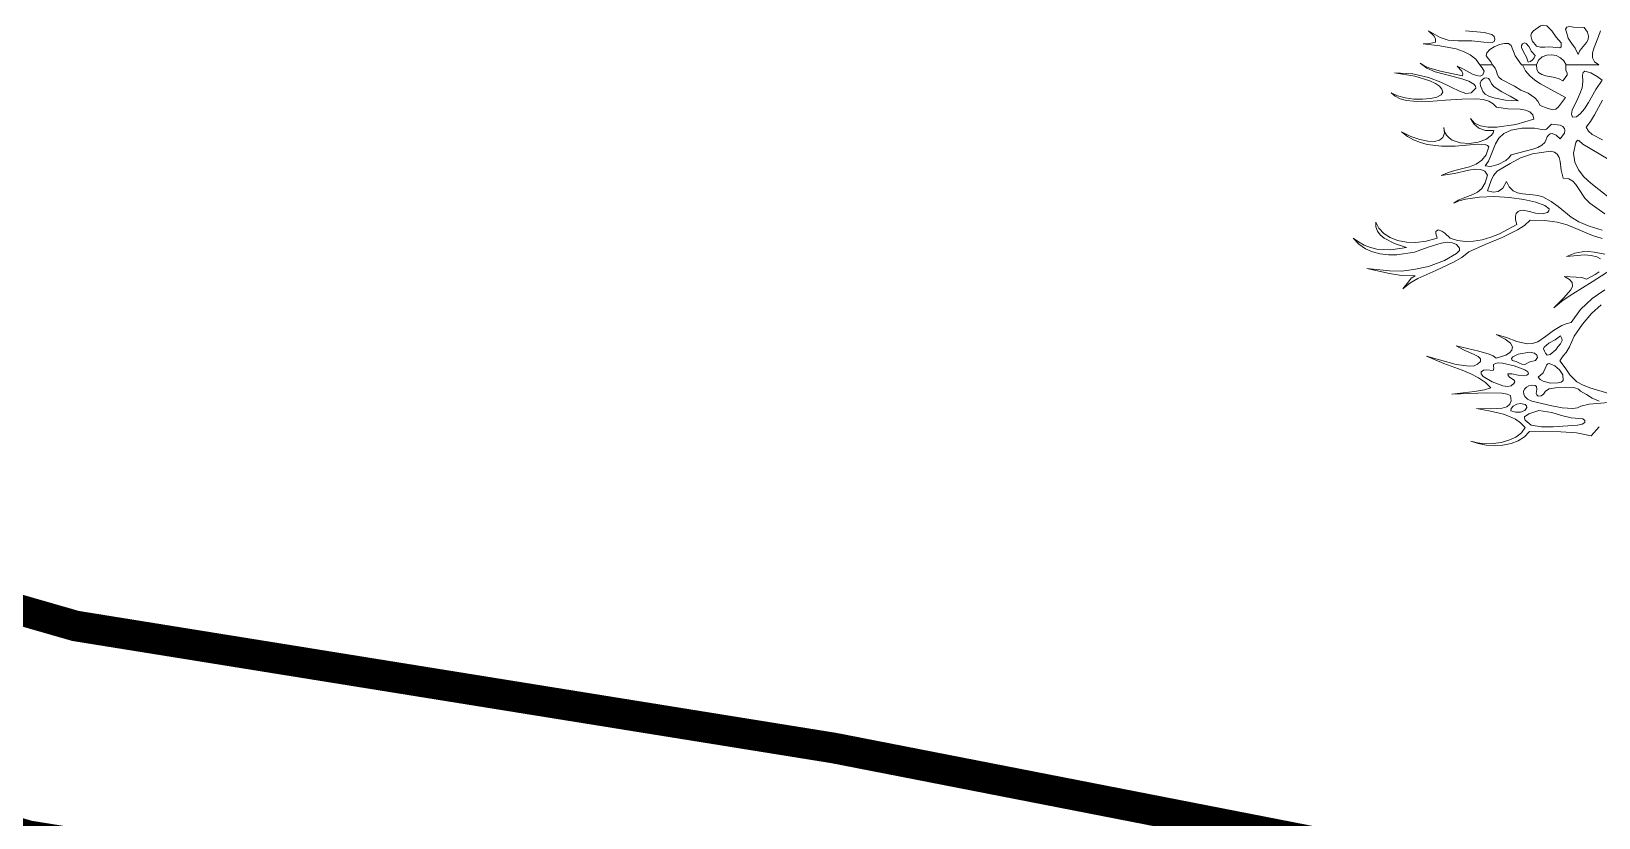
# Model space of a CAD drawing. Header units: inches. Extents: x -885 to 26362, y -28010 to 990.
# Drawn here: x 4396.923 to 4400.934, y -2397.427 to -2395.415 of the extents above; entities that cross this region are included whole.
import ezdxf

# ---------------------------------------------------------------- set-up
doc = ezdxf.new("R2010")
doc.units = ezdxf.units.IN
doc.header["$MEASUREMENT"] = 0
doc.layers.add('BUILDING', color=5, linetype='Continuous', lineweight=15)
doc.layers.add('TREE', color=3, linetype='Continuous', lineweight=15)

# ---------------------------------------------------------------- blocks, each defined once
blk = doc.blocks.new('tree2')
at = {"layer": 'TREE'}
for points in [[(5206.4855, 5947.7762), (5206.5225, 5947.7734), (5206.5378, 5947.7691), (5206.5425, 5947.7651), (5206.5437, 5947.7596), (5206.5428, 5947.7553), (5206.5385, 5947.7531), (5206.5218, 5947.7537), (5206.4981, 5947.7565), (5206.4713, 5947.7568), (5206.4513, 5947.7577), (5206.4353, 5947.7633), (5206.4119, 5947.7768), (5206.4227, 5947.7667), (5206.4258, 5947.7608), (5206.4261, 5947.7543), (5206.4144, 5947.7516), (5206.4014, 5947.7509), (5206.4344, 5947.7466), (5206.467, 5947.7405), (5206.4818, 5947.7355), (5206.495, 5947.7291), (5206.5061, 5947.7202), (5206.5144, 5947.7088), (5206.5391, 5947.7088), (5206.5357, 5947.7149), (5206.5311, 5947.7211), (5206.5268, 5947.7266), (5206.5283, 5947.7328), (5206.5341, 5947.7392), (5206.5428, 5947.7448), (5206.5529, 5947.7494), (5206.5628, 5947.7516), (5206.5708, 5947.7512), (5206.576, 5947.7472), (5206.5843, 5947.7269), (5206.597, 5947.7088), (5206.6265, 5947.7088), (5206.6308, 5947.7183), (5206.6379, 5947.7248), (5206.6469, 5947.7282), (5206.6564, 5947.7291), (5206.6656, 5947.7275), (5206.6743, 5947.7232), (5206.681, 5947.7171), (5206.6853, 5947.7088), (5206.7503, 5947.7088), (5206.7417, 5947.7152), (5206.738, 5947.7232), (5206.738, 5947.7328), (5206.7408, 5947.7436), (5206.7494, 5947.7654), (5206.7534, 5947.7762)], [(5206.665, 5947.7433), (5206.653, 5947.7448), (5206.6432, 5947.7442), (5206.6348, 5947.7442), (5206.6268, 5947.7463), (5206.6182, 5947.7568), (5206.6154, 5947.767), (5206.617, 5947.7719), (5206.6207, 5947.7768), (5206.6345, 5947.7861), (5206.641, 5947.7876), (5206.6469, 5947.7861), (5206.657, 5947.7765), (5206.666, 5947.7636), (5206.6758, 5947.7525), (5206.6758, 5947.7448), (5206.6727, 5947.7429), (5206.6684, 5947.7439), (5206.665, 5947.7433)], [(5206.6863, 5947.7737), (5206.6841, 5947.7799), (5206.6866, 5947.7836), (5206.6921, 5947.7848), (5206.6998, 5947.7836), (5206.7214, 5947.783), (5206.7278, 5947.774), (5206.73, 5947.766), (5206.7291, 5947.7593), (5206.7257, 5947.7531), (5206.7161, 5947.7417), (5206.7118, 5947.7359), (5206.7094, 5947.7294), (5206.7035, 5947.742), (5206.6964, 5947.7522), (5206.6897, 5947.762), (5206.6863, 5947.7737)], [(5206.5991, 5947.7509), (5206.6031, 5947.7525), (5206.6062, 5947.7516), (5206.6114, 5947.7451), (5206.6164, 5947.7355), (5206.6238, 5947.7278), (5206.6219, 5947.7232), (5206.6188, 5947.7189), (5206.6145, 5947.7158), (5206.6099, 5947.7143), (5206.6065, 5947.7245), (5206.601, 5947.7346), (5206.597, 5947.7436), (5206.597, 5947.7476), (5206.5991, 5947.7509)], [(5206.7512, 5946.9903), (5206.7349, 5946.9722), (5206.706, 5946.9783), (5206.6752, 5946.9799), (5206.6127, 5946.9805), (5206.6028, 5946.97), (5206.5905, 5946.9623), (5206.576, 5946.9568), (5206.56, 5946.9534), (5206.5434, 5946.9525), (5206.5268, 5946.9537), (5206.5107, 5946.9568), (5206.4963, 5946.9614), (5206.5092, 5946.958), (5206.5243, 5946.9565), (5206.5403, 5946.9568), (5206.5563, 5946.9589), (5206.5717, 5946.9632), (5206.5856, 5946.9697), (5206.5967, 5946.978), (5206.6044, 5946.9888), (5206.5948, 5946.998), (5206.5846, 5947.0051), (5206.5733, 5947.0107), (5206.5612, 5947.015), (5206.5354, 5947.0211), (5206.5074, 5947.0264), (5206.5345, 5947.0254), (5206.5582, 5947.027), (5206.5674, 5947.0298), (5206.5736, 5947.0347), (5206.576, 5947.0418), (5206.5748, 5947.0519), (5206.5686, 5947.055), (5206.5579, 5947.0569), (5206.5274, 5947.0572), (5206.4584, 5947.0547), (5206.5034, 5947.0602), (5206.5234, 5947.0633), (5206.5357, 5947.0676), (5206.5252, 5947.0781), (5206.5117, 5947.0873), (5206.4963, 5947.095), (5206.479, 5947.1024), (5206.4427, 5947.1157), (5206.4082, 5947.1301), (5206.467, 5947.1141), (5206.4929, 5947.1108), (5206.5027, 5947.1114), (5206.5092, 5947.1144), (5206.5154, 5947.12), (5206.5154, 5947.1249), (5206.5107, 5947.1295), (5206.5031, 5947.1338), (5206.483, 5947.1421), (5206.467, 5947.1508), (5206.5123, 5947.1403), (5206.5326, 5947.1345), (5206.5406, 5947.1308), (5206.5465, 5947.1264), (5206.5656, 5947.1326), (5206.5733, 5947.1372), (5206.5779, 5947.1425), (5206.5791, 5947.1489), (5206.5748, 5947.156), (5206.5643, 5947.1643), (5206.5465, 5947.1733), (5206.5671, 5947.1671), (5206.5877, 5947.1594), (5206.6084, 5947.1551), (5206.6188, 5947.1557), (5206.629, 5947.1588), (5206.6447, 5947.1696), (5206.6604, 5947.1813), (5206.6767, 5947.1911), (5206.6857, 5947.1948), (5206.6955, 5947.1973), (5206.7143, 5947.2231), (5206.7374, 5947.2447), (5206.7626, 5947.2619)], [(5206.7743, 5947.302), (5206.7371, 5947.278), (5206.6986, 5947.2542), (5206.6795, 5947.2413), (5206.6613, 5947.2265), (5206.6804, 5947.2453), (5206.6949, 5947.2619), (5206.698, 5947.2696), (5206.6977, 5947.2767), (5206.6924, 5947.2829), (5206.682, 5947.2887), (5206.7054, 5947.2875), (5206.7165, 5947.2863), (5206.7257, 5947.2835), (5206.7429, 5947.2927), (5206.7512, 5947.2977)], [(5206.754, 5947.3235), (5206.7463, 5947.3275), (5206.7352, 5947.3303), (5206.7217, 5947.3315), (5206.6863, 5947.3285), (5206.7029, 5947.3346), (5206.7171, 5947.3374), (5206.7297, 5947.338), (5206.7411, 5947.3368), (5206.7623, 5947.3328)], [(5206.7568, 5947.3642), (5206.7377, 5947.37), (5206.7044, 5947.3842), (5206.6872, 5947.3913), (5206.6675, 5947.3965), (5206.6435, 5947.3999), (5206.6142, 5947.4002), (5206.6025, 5947.39), (5206.589, 5947.3811), (5206.5582, 5947.3657), (5206.5246, 5947.3522), (5206.4926, 5947.3377), (5206.4784, 5947.3263), (5206.4621, 5947.3168), (5206.4267, 5947.3007), (5206.391, 5947.2847), (5206.3749, 5947.2752), (5206.3614, 5947.2638), (5206.3722, 5947.2783), (5206.378, 5947.285), (5206.3854, 5947.29), (5206.3586, 5947.2906), (5206.3349, 5947.2946), (5206.2897, 5947.3044), (5206.3349, 5947.2998), (5206.358, 5947.2989), (5206.3833, 5947.3023), (5206.4125, 5947.3087), (5206.4439, 5947.3205), (5206.4676, 5947.334), (5206.4735, 5947.3402), (5206.4738, 5947.3451), (5206.4676, 5947.3522), (5206.4596, 5947.3555), (5206.4492, 5947.3565), (5206.4375, 5947.3549), (5206.4113, 5947.3469), (5206.3845, 5947.3368), (5206.3494, 5947.3315), (5206.3328, 5947.3315), (5206.3164, 5947.3334), (5206.301, 5947.3374), (5206.2869, 5947.3435), (5206.2739, 5947.3528), (5206.2626, 5947.3648), (5206.2733, 5947.3571), (5206.2847, 5947.3506), (5206.2967, 5947.346), (5206.3097, 5947.3429), (5206.3377, 5947.3414), (5206.3688, 5947.346), (5206.3448, 5947.354), (5206.3244, 5947.3645), (5206.3164, 5947.371), (5206.3106, 5947.3783), (5206.3075, 5947.387), (5206.3075, 5947.3968), (5206.3137, 5947.3845), (5206.3235, 5947.374), (5206.3358, 5947.3657), (5206.3509, 5947.3599), (5206.3682, 5947.3565), (5206.3873, 5947.3562), (5206.4076, 5947.3586), (5206.4291, 5947.3648), (5206.427, 5947.3737), (5206.427, 5947.3777), (5206.4313, 5947.3814), (5206.4387, 5947.3786), (5206.4445, 5947.3743), (5206.455, 5947.3648), (5206.4698, 5947.3602), (5206.4855, 5947.358), (5206.5018, 5947.3586), (5206.5188, 5947.3614), (5206.5357, 5947.3666), (5206.5529, 5947.3734), (5206.5874, 5947.3919), (5206.585, 5947.4011), (5206.585, 5947.4082), (5206.5865, 5947.4138), (5206.5899, 5947.4178), (5206.5945, 5947.4199), (5206.6, 5947.4205), (5206.6124, 5947.4178), (5206.6244, 5947.4141), (5206.6379, 5947.4131), (5206.6484, 5947.4156), (5206.6512, 5947.4187), (5206.6518, 5947.423), (5206.6429, 5947.4298), (5206.6253, 5947.4359), (5206.6016, 5947.4415), (5206.5733, 5947.4455), (5206.5434, 5947.4473), (5206.5132, 5947.4464), (5206.4855, 5947.4424), (5206.4732, 5947.439), (5206.4624, 5947.4344), (5206.4713, 5947.4402), (5206.4809, 5947.4442), (5206.5003, 5947.4513), (5206.5095, 5947.4563), (5206.5178, 5947.4636), (5206.5246, 5947.4747), (5206.5295, 5947.4898), (5206.5243, 5947.4975), (5206.516, 5947.5009), (5206.5049, 5947.5015), (5206.492, 5947.4997), (5206.4636, 5947.4929), (5206.4375, 5947.4889), (5206.4501, 5947.4947), (5206.4642, 5947.4991), (5206.4935, 5947.5064), (5206.5067, 5947.5117), (5206.5181, 5947.5194), (5206.5268, 5947.5305), (5206.532, 5947.5459), (5206.5295, 5947.5489), (5206.5249, 5947.5505), (5206.5104, 5947.5511), (5206.4652, 5947.5477), (5206.4378, 5947.5474), (5206.4097, 5947.5508), (5206.3962, 5947.5545), (5206.3826, 5947.5597), (5206.3703, 5947.5668), (5206.3586, 5947.576), (5206.3774, 5947.5668), (5206.395, 5947.5606), (5206.4107, 5947.5573), (5206.4239, 5947.5569), (5206.4341, 5947.5594), (5206.4408, 5947.5649), (5206.4439, 5947.5733), (5206.4424, 5947.5843), (5206.4439, 5947.576), (5206.4476, 5947.5693), (5206.4529, 5947.5637), (5206.4593, 5947.5594), (5206.475, 5947.5542), (5206.4929, 5947.5529), (5206.5107, 5947.5554), (5206.5261, 5947.5609), (5206.5372, 5947.569), (5206.5403, 5947.5736), (5206.5418, 5947.5785), (5206.5255, 5947.5788), (5206.5123, 5947.5834), (5206.5024, 5947.5917), (5206.4953, 5947.6022), (5206.5034, 5947.5933), (5206.5154, 5947.5877), (5206.5305, 5947.585), (5206.5477, 5947.585), (5206.5853, 5947.5905), (5206.6216, 5947.6013), (5206.6195, 5947.6099), (5206.6133, 5947.6154), (5206.6047, 5947.6188), (5206.5939, 5947.6207), (5206.5696, 5947.6219), (5206.5474, 5947.625), (5206.5409, 5947.6318), (5206.532, 5947.6367), (5206.5209, 5947.6398), (5206.5083, 5947.6413), (5206.4787, 5947.641), (5206.4461, 5947.6389), (5206.4131, 5947.6364), (5206.3823, 5947.6367), (5206.3685, 5947.6382), (5206.3562, 5947.6416), (5206.346, 5947.6466), (5206.338, 5947.6536), (5206.3506, 5947.6472), (5206.366, 5947.6432), (5206.383, 5947.641), (5206.4002, 5947.6407), (5206.4159, 5947.6422), (5206.4288, 5947.645), (5206.4375, 5947.6493), (5206.4408, 5947.6546), (5206.4387, 5947.6607), (5206.4338, 5947.6666), (5206.4258, 5947.6721), (5206.415, 5947.6773), (5206.3851, 5947.6866), (5206.3445, 5947.6934), (5206.3814, 5947.6909), (5206.4119, 5947.6838), (5206.4368, 5947.6743), (5206.4572, 5947.6644), (5206.4735, 5947.6564), (5206.4864, 5947.6518), (5206.4972, 5947.6533), (5206.5064, 5947.6623), (5206.5052, 5947.6669), (5206.5021, 5947.6706), (5206.4923, 5947.6767), (5206.4781, 5947.6813), (5206.4612, 5947.6857), (5206.4251, 5947.6952), (5206.4088, 5947.7026), (5206.3959, 5947.7125), (5206.4048, 5947.7066), (5206.4147, 5947.7023), (5206.4359, 5947.6961), (5206.4797, 5947.6869), (5206.4806, 5947.6912), (5206.4784, 5947.6964), (5206.4689, 5947.706), (5206.4815, 5947.7001), (5206.4994, 5947.6906), (5206.5077, 5947.6875), (5206.5151, 5947.6866), (5206.5203, 5947.689), (5206.5225, 5947.6964), (5206.5188, 5947.7029), (5206.5144, 5947.7088), (5206.5391, 5947.7088), (5206.5443, 5947.7026), (5206.5468, 5947.6977), (5206.5492, 5947.689), (5206.5517, 5947.6847), (5206.5572, 5947.6798), (5206.5828, 5947.6663), (5206.5957, 5947.6586), (5206.6099, 5947.6524), (5206.6235, 5947.6435), (5206.6293, 5947.637), (5206.6342, 5947.6284), (5206.6481, 5947.6228), (5206.6592, 5947.6198), (5206.6647, 5947.621), (5206.6706, 5947.6253), (5206.6844, 5947.6444), (5206.6345, 5947.6712), (5206.6235, 5947.6786), (5206.6133, 5947.6872), (5206.6047, 5947.6971), (5206.5985, 5947.7088), (5206.6268, 5947.7088), (5206.6271, 5947.6998), (5206.6305, 5947.6937), (5206.637, 5947.6897), (5206.645, 5947.6872), (5206.6632, 5947.6838), (5206.6715, 5947.6813), (5206.6786, 5947.6773), (5206.6875, 5947.6887), (5206.6875, 5947.6934), (5206.6847, 5947.6977), (5206.6847, 5947.7088), (5206.7503, 5947.7088)], [(5206.6983, 5947.605), (5206.706, 5947.6059), (5206.714, 5947.6121), (5206.722, 5947.6219), (5206.7297, 5947.6342), (5206.7445, 5947.6601), (5206.7568, 5947.6786), (5206.7472, 5947.686), (5206.7343, 5947.6934), (5206.7229, 5947.6961), (5206.7192, 5947.694), (5206.7177, 5947.6887), (5206.7189, 5947.6761), (5206.7171, 5947.6635), (5206.7128, 5947.6512), (5206.7072, 5947.6395), (5206.6977, 5947.6191), (5206.6961, 5947.6111), (5206.6983, 5947.605)], [(5206.5905, 5947.6376), (5206.5745, 5947.6469), (5206.5575, 5947.6552), (5206.5428, 5947.665), (5206.5372, 5947.6712), (5206.5338, 5947.6786), (5206.5314, 5947.6817), (5206.5277, 5947.6829), (5206.5237, 5947.6823), (5206.52, 5947.6804), (5206.5169, 5947.677), (5206.5151, 5947.6724), (5206.5154, 5947.6675), (5206.5184, 5947.6616), (5206.52, 5947.6558), (5206.5246, 5947.6509), (5206.5323, 5947.6466), (5206.5418, 5947.6432), (5206.5653, 5947.6385), (5206.5905, 5947.6376)], [(5206.758, 5947.6389), (5206.742, 5947.6099), (5206.7337, 5947.5964), (5206.7251, 5947.585), (5206.7297, 5947.577), (5206.7371, 5947.5705), (5206.7577, 5947.56)], [(5206.5246, 5947.5083), (5206.5351, 5947.5071), (5206.5505, 5947.5108), (5206.5659, 5947.5188), (5206.5717, 5947.5243), (5206.576, 5947.5305), (5206.6191, 5947.5412), (5206.629, 5947.5449), (5206.6373, 5947.5492), (5206.6432, 5947.5545), (5206.6459, 5947.5609), (5206.6475, 5947.5662), (5206.6502, 5947.5696), (5206.6536, 5947.5717), (5206.6576, 5947.5723), (5206.666, 5947.5696), (5206.6736, 5947.5622), (5206.682, 5947.5733), (5206.6832, 5947.5785), (5206.6823, 5947.5828), (5206.6789, 5947.5865), (5206.6736, 5947.5893), (5206.6561, 5947.5911), (5206.6462, 5947.581), (5206.6422, 5947.5797), (5206.6373, 5947.5804), (5206.6228, 5947.5834), (5206.5973, 5947.5834), (5206.5766, 5947.5794), (5206.5619, 5947.5723), (5206.5517, 5947.5631), (5206.5449, 5947.5523), (5206.536, 5947.5289), (5206.5311, 5947.5178), (5206.5246, 5947.5083)], [(5206.7937, 5947.4356), (5206.7934, 5947.455), (5206.7944, 5947.4747), (5206.7931, 5947.4941), (5206.7907, 5947.5027), (5206.787, 5947.5111), (5206.7186, 5947.5517), (5206.7106, 5947.5588), (5206.7078, 5947.5591), (5206.7044, 5947.5548), (5206.7004, 5947.5335), (5206.7026, 5947.5157), (5206.7097, 5947.5003), (5206.7208, 5947.4864), (5206.7346, 5947.4738), (5206.7503, 5947.4615), (5206.7839, 5947.4347), (5206.7931, 5947.4288), (5206.7944, 5947.4304), (5206.7937, 5947.4356)], [(5206.762, 5947.4131), (5206.7463, 5947.4242), (5206.7325, 5947.4341), (5206.7229, 5947.4442), (5206.71, 5947.4636), (5206.7047, 5947.4716), (5206.6989, 5947.4781), (5206.6909, 5947.4824), (5206.6798, 5947.484), (5206.6758, 5947.4997), (5206.6733, 5947.5172), (5206.6715, 5947.5249), (5206.6678, 5947.5314), (5206.6626, 5947.5357), (5206.6545, 5947.5372), (5206.6185, 5947.5323), (5206.5948, 5947.5243), (5206.5745, 5947.5129), (5206.5483, 5947.4975), (5206.5412, 5947.4889), (5206.5366, 5947.479), (5206.5295, 5947.4587), (5206.5403, 5947.4563), (5206.5505, 5947.4575), (5206.5597, 5947.4643), (5206.5668, 5947.4775), (5206.5726, 5947.4664), (5206.5803, 5947.459), (5206.589, 5947.4547), (5206.5988, 5947.4526), (5206.6191, 5947.4507), (5206.6293, 5947.4495), (5206.6389, 5947.4467), (5206.6558, 5947.4372), (5206.6696, 5947.4273), (5206.6955, 5947.4067), (5206.7109, 5947.3971), (5206.7309, 5947.3885), (5206.7571, 5947.3808)], [(5206.7549, 5947.2321), (5206.7359, 5947.2148), (5206.718, 5947.1942), (5206.7017, 5947.1702), (5206.6924, 5947.1489), (5206.6857, 5947.1378), (5206.6795, 5947.1308), (5206.673, 5947.1209), (5206.6838, 5947.1074), (5206.6927, 5947.0932), (5206.7066, 5947.0796), (5206.7177, 5947.0735), (5206.7322, 5947.0673), (5206.77, 5947.0559)], [(5206.6422, 5947.1403), (5206.6447, 5947.136), (5206.6481, 5947.1323), (5206.6539, 5947.1335), (5206.6647, 5947.1431), (5206.6687, 5947.1492), (5206.6743, 5947.1548), (5206.6773, 5947.1616), (5206.6767, 5947.1656), (5206.6746, 5947.1705), (5206.6635, 5947.1631), (5206.6509, 5947.156), (5206.6419, 5947.1483), (5206.6404, 5947.1446), (5206.6422, 5947.1403)], [(5206.5785, 5947.1215), (5206.5862, 5947.12), (5206.5917, 5947.1169), (5206.5973, 5947.1144), (5206.6037, 5947.1138), (5206.6133, 5947.1194), (5206.6244, 5947.1215), (5206.6284, 5947.1277), (5206.6275, 5947.1323), (5206.6225, 5947.136), (5206.6136, 5947.1382), (5206.5905, 5947.1342), (5206.5794, 5947.1292), (5206.5773, 5947.1258), (5206.5785, 5947.1215)], [(5206.5696, 5947.095), (5206.5776, 5947.0953), (5206.5902, 5947.0929), (5206.6028, 5947.0913), (5206.6074, 5947.0923), (5206.6108, 5947.095), (5206.6096, 5947.099), (5206.6034, 5947.1034), (5206.5822, 5947.1114), (5206.5588, 5947.1163), (5206.5499, 5947.1169), (5206.5449, 5947.1157), (5206.5415, 5947.1141), (5206.5412, 5947.1108), (5206.5418, 5947.1067), (5206.5403, 5947.1021), (5206.5277, 5947.103), (5206.5215, 5947.1027), (5206.5166, 5947.099), (5206.5166, 5947.0953), (5206.5209, 5947.0901), (5206.5385, 5947.0793), (5206.5597, 5947.0716), (5206.5693, 5947.0704), (5206.5763, 5947.0716), (5206.5816, 5947.0759), (5206.5834, 5947.0793), (5206.5828, 5947.0821), (5206.58, 5947.0843), (5206.573, 5947.0889), (5206.5705, 5947.0917), (5206.5696, 5947.095)], [(5206.6302, 5947.0883), (5206.6342, 5947.0843), (5206.6398, 5947.0809), (5206.6545, 5947.0769), (5206.6693, 5947.0772), (5206.6755, 5947.079), (5206.6798, 5947.0821), (5206.6789, 5947.0932), (5206.6724, 5947.103), (5206.6629, 5947.1111), (5206.6518, 5947.1157), (5206.649, 5947.1151), (5206.6472, 5947.1132), (5206.6441, 5947.1058), (5206.6398, 5947.0969), (5206.6302, 5947.0883)], [(5206.6176, 5947.0726), (5206.6117, 5947.0713), (5206.6068, 5947.0686), (5206.6031, 5947.0646), (5206.601, 5947.0599), (5206.6013, 5947.055), (5206.6037, 5947.0501), (5206.609, 5947.0452), (5206.6176, 5947.0412), (5206.6573, 5947.0316), (5206.6773, 5947.0279), (5206.6989, 5947.0267), (5206.7081, 5947.0276), (5206.7146, 5947.0307), (5206.7309, 5947.035), (5206.7697, 5947.0384)], [(5206.7509, 5947.0408), (5206.7374, 5947.047), (5206.726, 5947.0541), (5206.7137, 5947.0609), (5206.7097, 5947.0649), (5206.7026, 5947.0673), (5206.6835, 5947.0689), (5206.6641, 5947.0676), (5206.6518, 5947.0652), (5206.6447, 5947.0606), (5206.6404, 5947.055), (5206.6361, 5947.0513), (5206.6302, 5947.051), (5206.6271, 5947.0535), (5206.6262, 5947.0565), (5206.6275, 5947.0639), (5206.6268, 5947.0701), (5206.6238, 5947.0719), (5206.6176, 5947.0726)], [(5206.5754, 5947.0218), (5206.585, 5947.019), (5206.5951, 5947.0193), (5206.6034, 5947.0227), (5206.6077, 5947.0285), (5206.6071, 5947.0319), (5206.6044, 5947.0344), (5206.5951, 5947.0362), (5206.5874, 5947.0347), (5206.5806, 5947.0307), (5206.576, 5947.0261), (5206.5754, 5947.0218)], [(5206.6158, 5946.9931), (5206.6367, 5946.9903), (5206.6598, 5946.99), (5206.7078, 5946.9931), (5206.7171, 5946.9956), (5206.7223, 5946.9987), (5206.7226, 5947.0023), (5206.7186, 5947.006), (5206.6952, 5947.0079), (5206.6764, 5947.0125), (5206.657, 5947.0184), (5206.6315, 5947.0227), (5206.6117, 5947.0159), (5206.6028, 5947.01), (5206.6025, 5947.007), (5206.6044, 5947.0033), (5206.6158, 5946.9931)]]:
    blk.add_lwpolyline(points, dxfattribs=at)

msp = doc.modelspace()

# ---------------------------------------------------------------- linework, layer by layer
at = {"layer": 'BUILDING', "const_width": 0.078483}
for points in [[(4380.857988, -2389.063863), (4382.142761, -2389.365237), (4382.802747, -2389.553826), (4383.942323, -2389.503905), (4385.781485, -2389.557524), (4386.51187, -2389.638876), (4386.828663, -2389.797883), (4387.167456, -2390.576277), (4387.45345, -2392.075749), (4387.642646, -2392.512094), (4388.289433, -2392.684043), (4389.336611, -2392.684043), (4390.154994, -2392.493604), (4390.911778, -2392.247698), (4391.334169, -2392.587899), (4391.844559, -2393.277545), (4392.834538, -2394.340673), (4393.802518, -2395.167139), (4394.999293, -2395.980662), (4395.958473, -2396.625934), (4397.03645, -2396.936552), (4398.97681, -2397.249019), (4401.181164, -2397.679817)], [(4380.785152, -2389.611073), (4382.004477, -2389.897094), (4382.737623, -2390.106589), (4383.946346, -2390.053639), (4385.743008, -2390.106019), (4386.353315, -2390.173996), (4386.404349, -2390.199612), (4386.639276, -2390.739368), (4386.925198, -2392.23846), (4387.244422, -2392.974691), (4388.217652, -2393.233426), (4389.399689, -2393.233426), (4390.302409, -2393.023362), (4390.798753, -2392.862082), (4390.934571, -2392.971473), (4391.421388, -2393.629266), (4392.453902, -2394.738072), (4393.468725, -2395.604533), (4394.691539, -2396.435756), (4395.723427, -2397.129942), (4396.916282, -2397.473662), (4398.880424, -2397.789959), (4401.075791, -2398.219)]]:
    msp.add_lwpolyline(points, dxfattribs=at)

# ---------------------------------------------------------------- block references
at = {"layer": 'TREE', "color": 3, "xscale": 1.288602291024512, "yscale": 1.288602291008523, "zscale": 1.288602291016571}
msp.add_blockref('tree2', (-2308.496469, -10059.731874), dxfattribs=at)

doc.saveas('drawing.dxf')
